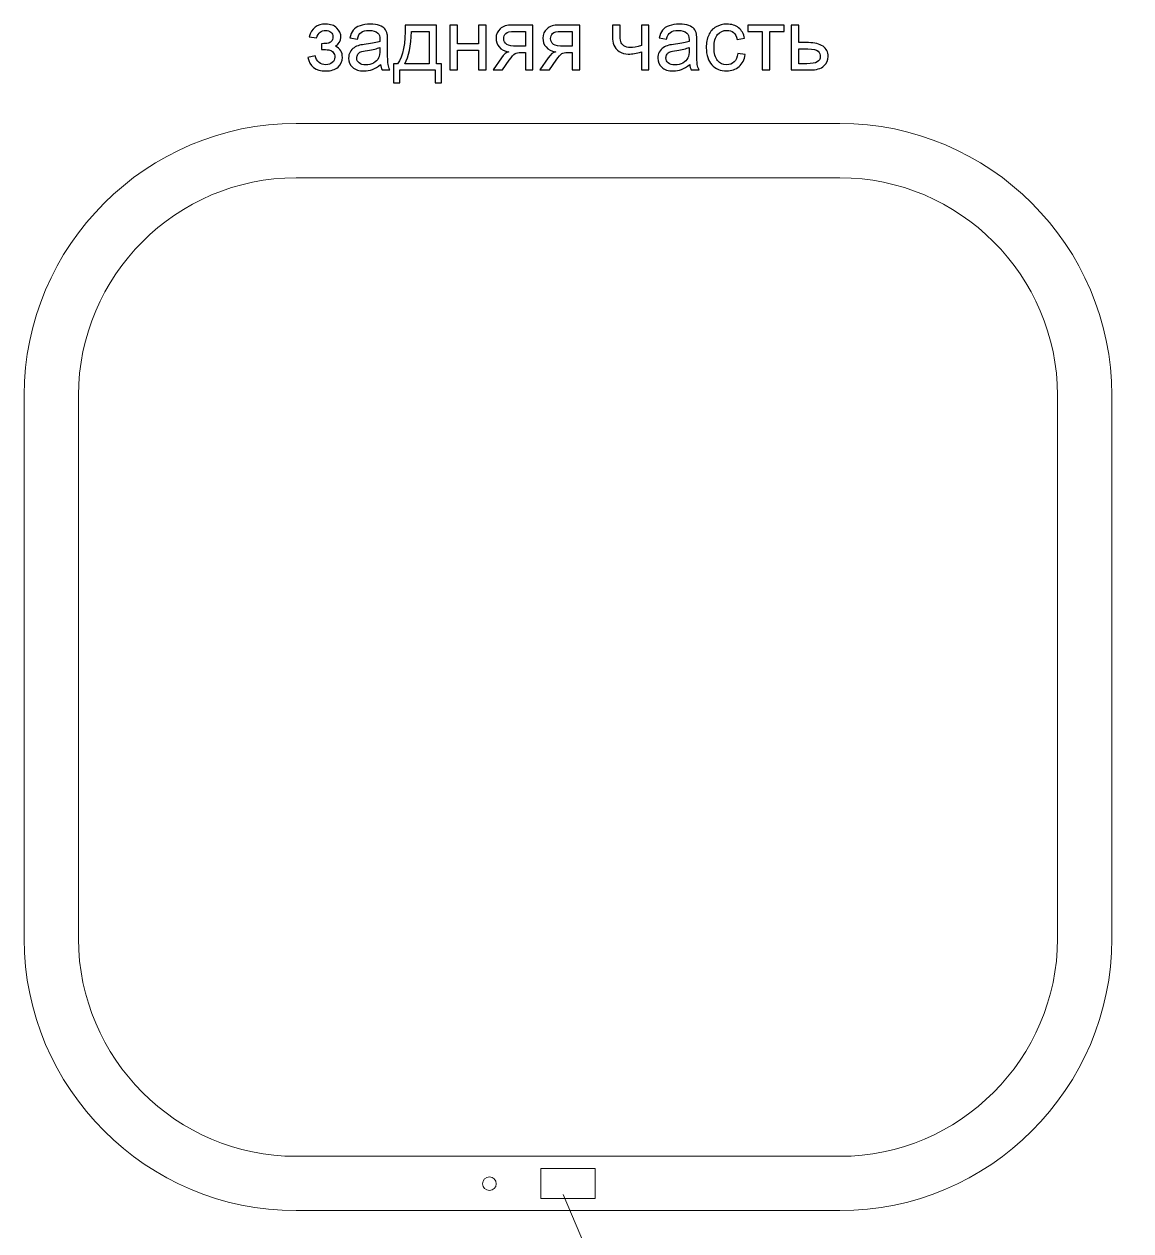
# Model space of a CAD drawing. Header units: centimetres. Extents: x -62 to 62, y -37 to 37.
# Drawn here: x -62.25 to -21.55, y -6.94 to 37.45 of the extents above; entities that cross this region are included whole.
import ezdxf

# ---------------------------------------------------------------- set-up
doc = ezdxf.new("R2010")
doc.units = ezdxf.units.CM
doc.header["$MEASUREMENT"] = 0
doc.layers.add('layer 1', color=7, linetype='Continuous')

msp = doc.modelspace()

# ---------------------------------------------------------------- linework, layer by layer
at = {"layer": 'layer 1', "color": 250}
for points, knots in [([(-51.31251, 36.51567), (-51.31251, 36.51567), (-51.31251, 36.73521), (-51.31251, 36.73521), (-51.31251, 36.73521), (-51.19478, 36.73627), (-51.11417, 36.74105), (-51.07175, 36.749), (-51.07175, 36.749), (-51.0288, 36.75749), (-50.98796, 36.78188), (-50.94978, 36.82324), (-50.94978, 36.82324), (-50.9116, 36.86461), (-50.89251, 36.91605), (-50.89251, 36.97809), (-50.89251, 36.97809), (-50.89251, 37.05286), (-50.91743, 37.11332), (-50.96781, 37.15786), (-50.96781, 37.15786), (-51.01819, 37.20294), (-51.08289, 37.22521), (-51.16296, 37.22521), (-51.16296, 37.22521), (-51.32046, 37.22521), (-51.43076, 37.13294), (-51.49387, 36.94839), (-51.49387, 36.94839), (-51.49387, 36.94839), (-51.76114, 36.99294), (-51.76114, 36.99294), (-51.76114, 36.99294), (-51.67841, 37.30051), (-51.47796, 37.4543), (-51.16084, 37.4543), (-51.16084, 37.4543), (-50.98478, 37.4543), (-50.8469, 37.40657), (-50.74668, 37.31059), (-50.74668, 37.31059), (-50.64645, 37.2146), (-50.5966, 37.10006), (-50.5966, 36.96695), (-50.5966, 36.96695), (-50.5966, 36.83279), (-50.66183, 36.72567), (-50.79175, 36.64665), (-50.79175, 36.64665), (-50.7085, 36.60211), (-50.64645, 36.54537), (-50.60456, 36.47643), (-50.60456, 36.47643), (-50.56319, 36.40749), (-50.54251, 36.32582), (-50.54251, 36.23143), (-50.54251, 36.23143), (-50.54251, 36.08348), (-50.5966, 35.96363), (-50.70425, 35.87136), (-50.70425, 35.87136), (-50.81243, 35.77909), (-50.96304, 35.73295), (-51.15713, 35.73295), (-51.15713, 35.73295), (-51.53364, 35.73295), (-51.75212, 35.89946), (-51.81205, 36.23249), (-51.81205, 36.23249), (-51.81205, 36.23249), (-51.54796, 36.28976), (-51.54796, 36.28976), (-51.54796, 36.28976), (-51.5241, 36.18476), (-51.47584, 36.1031), (-51.40266, 36.0453), (-51.40266, 36.0453), (-51.32948, 35.98749), (-51.24622, 35.95886), (-51.15183, 35.95886), (-51.15183, 35.95886), (-51.05743, 35.95886), (-50.97895, 35.98537), (-50.91637, 36.03893), (-50.91637, 36.03893), (-50.8538, 36.09196), (-50.82251, 36.15984), (-50.82251, 36.24257), (-50.82251, 36.24257), (-50.82251, 36.30673), (-50.84213, 36.36241), (-50.88137, 36.41014), (-50.88137, 36.41014), (-50.92062, 36.45787), (-50.96251, 36.48756), (-51.00705, 36.49923), (-51.00705, 36.49923), (-51.0516, 36.51143), (-51.1322, 36.51726), (-51.24887, 36.51726), (-51.24887, 36.51726), (-51.25842, 36.51726), (-51.27963, 36.51673), (-51.31251, 36.51567)], [0, 0, 0, 0, 0.03703704, 0.03703704, 0.03703704, 0.03703704, 0.07407407, 0.07407407, 0.07407407, 0.07407407, 0.11111111, 0.11111111, 0.11111111, 0.11111111, 0.14814815, 0.14814815, 0.14814815, 0.14814815, 0.18518519, 0.18518519, 0.18518519, 0.18518519, 0.22222222, 0.22222222, 0.22222222, 0.22222222, 0.25925926, 0.25925926, 0.25925926, 0.25925926, 0.2962963, 0.2962963, 0.2962963, 0.2962963, 0.33333333, 0.33333333, 0.33333333, 0.33333333, 0.37037037, 0.37037037, 0.37037037, 0.37037037, 0.40740741, 0.40740741, 0.40740741, 0.40740741, 0.44444444, 0.44444444, 0.44444444, 0.44444444, 0.48148148, 0.48148148, 0.48148148, 0.48148148, 0.51851852, 0.51851852, 0.51851852, 0.51851852, 0.55555556, 0.55555556, 0.55555556, 0.55555556, 0.59259259, 0.59259259, 0.59259259, 0.59259259, 0.62962963, 0.62962963, 0.62962963, 0.62962963, 0.66666667, 0.66666667, 0.66666667, 0.66666667, 0.7037037, 0.7037037, 0.7037037, 0.7037037, 0.74074074, 0.74074074, 0.74074074, 0.74074074, 0.77777778, 0.77777778, 0.77777778, 0.77777778, 0.81481481, 0.81481481, 0.81481481, 0.81481481, 0.85185185, 0.85185185, 0.85185185, 0.85185185, 0.88888889, 0.88888889, 0.88888889, 0.88888889, 0.92592593, 0.92592593, 0.92592593, 0.92592593, 1, 1, 1, 1]), ([(-49.14094, 35.97477), (-49.24487, 35.88621), (-49.3451, 35.82416), (-49.44108, 35.78757), (-49.44108, 35.78757), (-49.53707, 35.75098), (-49.63995, 35.73295), (-49.75025, 35.73295), (-49.75025, 35.73295), (-49.93161, 35.73295), (-50.07108, 35.77697), (-50.16865, 35.86552), (-50.16865, 35.86552), (-50.26623, 35.95355), (-50.31502, 36.06651), (-50.31502, 36.20386), (-50.31502, 36.20386), (-50.31502, 36.28446), (-50.29646, 36.35817), (-50.25986, 36.42499), (-50.25986, 36.42499), (-50.22274, 36.49181), (-50.17449, 36.54484), (-50.11509, 36.58514), (-50.11509, 36.58514), (-50.05517, 36.62544), (-49.98835, 36.6562), (-49.91358, 36.67688), (-49.91358, 36.67688), (-49.85843, 36.6912), (-49.77517, 36.70499), (-49.66434, 36.71877), (-49.66434, 36.71877), (-49.43843, 36.74529), (-49.27139, 36.77764), (-49.1648, 36.81476), (-49.1648, 36.81476), (-49.16374, 36.85294), (-49.16321, 36.87733), (-49.16321, 36.88741), (-49.16321, 36.88741), (-49.16321, 37.00089), (-49.18972, 37.08097), (-49.24275, 37.12763), (-49.24275, 37.12763), (-49.31434, 37.19074), (-49.42093, 37.22203), (-49.56199, 37.22203), (-49.56199, 37.22203), (-49.69404, 37.22203), (-49.79161, 37.19869), (-49.85419, 37.15256), (-49.85419, 37.15256), (-49.91729, 37.10642), (-49.96343, 37.02476), (-49.99365, 36.90703), (-49.99365, 36.90703), (-49.99365, 36.90703), (-50.26729, 36.94521), (-50.26729, 36.94521), (-50.26729, 36.94521), (-50.24236, 37.06241), (-50.20153, 37.15733), (-50.14426, 37.22945), (-50.14426, 37.22945), (-50.08699, 37.30157), (-50.00426, 37.35672), (-49.89608, 37.39597), (-49.89608, 37.39597), (-49.78843, 37.43468), (-49.66275, 37.4543), (-49.52063, 37.4543), (-49.52063, 37.4543), (-49.37957, 37.4543), (-49.26449, 37.43786), (-49.17593, 37.40445), (-49.17593, 37.40445), (-49.08791, 37.37104), (-49.02268, 37.32968), (-48.98132, 37.2793), (-48.98132, 37.2793), (-48.93995, 37.22892), (-48.91079, 37.16529), (-48.89382, 37.08839), (-48.89382, 37.08839), (-48.8848, 37.04067), (-48.88003, 36.95476), (-48.88003, 36.8312), (-48.88003, 36.8312), (-48.88003, 36.8312), (-48.88003, 36.45999), (-48.88003, 36.45999), (-48.88003, 36.45999), (-48.88003, 36.20067), (-48.87419, 36.03681), (-48.86253, 35.96734), (-48.86253, 35.96734), (-48.85139, 35.89787), (-48.82806, 35.83159), (-48.79412, 35.76795), (-48.79412, 35.76795), (-48.79412, 35.76795), (-49.08684, 35.76795), (-49.08684, 35.76795), (-49.08684, 35.76795), (-49.11495, 35.82681), (-49.13298, 35.89575), (-49.14094, 35.97477)], [0, 0, 0, 0, 0.03571429, 0.03571429, 0.03571429, 0.03571429, 0.07142857, 0.07142857, 0.07142857, 0.07142857, 0.10714286, 0.10714286, 0.10714286, 0.10714286, 0.14285714, 0.14285714, 0.14285714, 0.14285714, 0.17857143, 0.17857143, 0.17857143, 0.17857143, 0.21428571, 0.21428571, 0.21428571, 0.21428571, 0.25, 0.25, 0.25, 0.25, 0.28571429, 0.28571429, 0.28571429, 0.28571429, 0.32142857, 0.32142857, 0.32142857, 0.32142857, 0.35714286, 0.35714286, 0.35714286, 0.35714286, 0.39285714, 0.39285714, 0.39285714, 0.39285714, 0.42857143, 0.42857143, 0.42857143, 0.42857143, 0.46428571, 0.46428571, 0.46428571, 0.46428571, 0.5, 0.5, 0.5, 0.5, 0.53571429, 0.53571429, 0.53571429, 0.53571429, 0.57142857, 0.57142857, 0.57142857, 0.57142857, 0.60714286, 0.60714286, 0.60714286, 0.60714286, 0.64285714, 0.64285714, 0.64285714, 0.64285714, 0.67857143, 0.67857143, 0.67857143, 0.67857143, 0.71428571, 0.71428571, 0.71428571, 0.71428571, 0.75, 0.75, 0.75, 0.75, 0.78571429, 0.78571429, 0.78571429, 0.78571429, 0.82142857, 0.82142857, 0.82142857, 0.82142857, 0.85714286, 0.85714286, 0.85714286, 0.85714286, 0.89285714, 0.89285714, 0.89285714, 0.89285714, 0.92857143, 0.92857143, 0.92857143, 0.92857143, 1, 1, 1, 1]), ([(-48.23041, 37.4193), (-48.23041, 37.4193), (-47.0786, 37.4193), (-47.0786, 37.4193), (-47.0786, 37.4193), (-47.0786, 37.4193), (-47.0786, 35.99704), (-47.0786, 35.99704), (-47.0786, 35.99704), (-47.0786, 35.99704), (-46.90042, 35.99704), (-46.90042, 35.99704), (-46.90042, 35.99704), (-46.90042, 35.99704), (-46.90042, 35.30023), (-46.90042, 35.30023), (-46.90042, 35.30023), (-46.90042, 35.30023), (-47.12951, 35.30023), (-47.12951, 35.30023), (-47.12951, 35.30023), (-47.12951, 35.30023), (-47.12951, 35.76795), (-47.12951, 35.76795), (-47.12951, 35.76795), (-47.12951, 35.76795), (-48.43086, 35.76795), (-48.43086, 35.76795), (-48.43086, 35.76795), (-48.43086, 35.76795), (-48.43086, 35.30023), (-48.43086, 35.30023), (-48.43086, 35.30023), (-48.43086, 35.30023), (-48.65995, 35.30023), (-48.65995, 35.30023), (-48.65995, 35.30023), (-48.65995, 35.30023), (-48.65995, 35.99704), (-48.65995, 35.99704), (-48.65995, 35.99704), (-48.65995, 35.99704), (-48.51359, 35.99704), (-48.51359, 35.99704), (-48.51359, 35.99704), (-48.31632, 36.26484), (-48.22192, 36.73893), (-48.23041, 37.4193)], [0, 0, 0, 0, 0.07692308, 0.07692308, 0.07692308, 0.07692308, 0.15384615, 0.15384615, 0.15384615, 0.15384615, 0.23076923, 0.23076923, 0.23076923, 0.23076923, 0.30769231, 0.30769231, 0.30769231, 0.30769231, 0.38461538, 0.38461538, 0.38461538, 0.38461538, 0.46153846, 0.46153846, 0.46153846, 0.46153846, 0.53846154, 0.53846154, 0.53846154, 0.53846154, 0.61538462, 0.61538462, 0.61538462, 0.61538462, 0.69230769, 0.69230769, 0.69230769, 0.69230769, 0.76923077, 0.76923077, 0.76923077, 0.76923077, 0.84615385, 0.84615385, 0.84615385, 0.84615385, 1, 1, 1, 1]), ([(-46.59338, 37.4193), (-46.59338, 37.4193), (-46.31338, 37.4193), (-46.31338, 37.4193), (-46.31338, 37.4193), (-46.31338, 37.4193), (-46.31338, 36.73203), (-46.31338, 36.73203), (-46.31338, 36.73203), (-46.31338, 36.73203), (-45.53703, 36.73203), (-45.53703, 36.73203), (-45.53703, 36.73203), (-45.53703, 36.73203), (-45.53703, 37.4193), (-45.53703, 37.4193), (-45.53703, 37.4193), (-45.53703, 37.4193), (-45.25703, 37.4193), (-45.25703, 37.4193), (-45.25703, 37.4193), (-45.25703, 37.4193), (-45.25703, 35.76795), (-45.25703, 35.76795), (-45.25703, 35.76795), (-45.25703, 35.76795), (-45.53703, 35.76795), (-45.53703, 35.76795), (-45.53703, 35.76795), (-45.53703, 35.76795), (-45.53703, 36.49976), (-45.53703, 36.49976), (-45.53703, 36.49976), (-45.53703, 36.49976), (-46.31338, 36.49976), (-46.31338, 36.49976), (-46.31338, 36.49976), (-46.31338, 36.49976), (-46.31338, 35.76795), (-46.31338, 35.76795), (-46.31338, 35.76795), (-46.31338, 35.76795), (-46.59338, 35.76795), (-46.59338, 35.76795), (-46.59338, 35.76795), (-46.59338, 35.76795), (-46.59338, 37.4193), (-46.59338, 37.4193)], [0, 0, 0, 0, 0.07692308, 0.07692308, 0.07692308, 0.07692308, 0.15384615, 0.15384615, 0.15384615, 0.15384615, 0.23076923, 0.23076923, 0.23076923, 0.23076923, 0.30769231, 0.30769231, 0.30769231, 0.30769231, 0.38461538, 0.38461538, 0.38461538, 0.38461538, 0.46153846, 0.46153846, 0.46153846, 0.46153846, 0.53846154, 0.53846154, 0.53846154, 0.53846154, 0.61538462, 0.61538462, 0.61538462, 0.61538462, 0.69230769, 0.69230769, 0.69230769, 0.69230769, 0.76923077, 0.76923077, 0.76923077, 0.76923077, 0.84615385, 0.84615385, 0.84615385, 0.84615385, 1, 1, 1, 1]), ([(-43.53515, 37.4193), (-43.53515, 37.4193), (-43.53515, 35.76795), (-43.53515, 35.76795), (-43.53515, 35.76795), (-43.53515, 35.76795), (-43.81515, 35.76795), (-43.81515, 35.76795), (-43.81515, 35.76795), (-43.81515, 35.76795), (-43.81515, 36.41067), (-43.81515, 36.41067), (-43.81515, 36.41067), (-43.81515, 36.41067), (-43.97636, 36.41067), (-43.97636, 36.41067), (-43.97636, 36.41067), (-44.07446, 36.41067), (-44.14764, 36.39794), (-44.1959, 36.37196), (-44.1959, 36.37196), (-44.24416, 36.34598), (-44.31469, 36.26484), (-44.40749, 36.12749), (-44.40749, 36.12749), (-44.40749, 36.12749), (-44.65355, 35.76795), (-44.65355, 35.76795), (-44.65355, 35.76795), (-44.65355, 35.76795), (-45.00036, 35.76795), (-45.00036, 35.76795), (-45.00036, 35.76795), (-45.00036, 35.76795), (-44.69809, 36.21128), (-44.69809, 36.21128), (-44.69809, 36.21128), (-44.60582, 36.34704), (-44.51355, 36.4234), (-44.42181, 36.4409), (-44.42181, 36.4409), (-44.58143, 36.46264), (-44.70022, 36.52044), (-44.77764, 36.61378), (-44.77764, 36.61378), (-44.85506, 36.70711), (-44.89377, 36.81476), (-44.89377, 36.9362), (-44.89377, 36.9362), (-44.89377, 37.07991), (-44.8434, 37.19604), (-44.74211, 37.28513), (-44.74211, 37.28513), (-44.64082, 37.37475), (-44.49393, 37.4193), (-44.30196, 37.4193), (-44.30196, 37.4193), (-44.30196, 37.4193), (-43.53515, 37.4193), (-43.53515, 37.4193)], [0, 0, 0, 0, 0.0625, 0.0625, 0.0625, 0.0625, 0.125, 0.125, 0.125, 0.125, 0.1875, 0.1875, 0.1875, 0.1875, 0.25, 0.25, 0.25, 0.25, 0.3125, 0.3125, 0.3125, 0.3125, 0.375, 0.375, 0.375, 0.375, 0.4375, 0.4375, 0.4375, 0.4375, 0.5, 0.5, 0.5, 0.5, 0.5625, 0.5625, 0.5625, 0.5625, 0.625, 0.625, 0.625, 0.625, 0.6875, 0.6875, 0.6875, 0.6875, 0.75, 0.75, 0.75, 0.75, 0.8125, 0.8125, 0.8125, 0.8125, 0.875, 0.875, 0.875, 0.875, 1, 1, 1, 1]), ([(-41.81221, 37.4193), (-41.81221, 37.4193), (-41.81221, 35.76795), (-41.81221, 35.76795), (-41.81221, 35.76795), (-41.81221, 35.76795), (-42.09221, 35.76795), (-42.09221, 35.76795), (-42.09221, 35.76795), (-42.09221, 35.76795), (-42.09221, 36.41067), (-42.09221, 36.41067), (-42.09221, 36.41067), (-42.09221, 36.41067), (-42.25342, 36.41067), (-42.25342, 36.41067), (-42.25342, 36.41067), (-42.35152, 36.41067), (-42.4247, 36.39794), (-42.47296, 36.37196), (-42.47296, 36.37196), (-42.52122, 36.34598), (-42.59175, 36.26484), (-42.68455, 36.12749), (-42.68455, 36.12749), (-42.68455, 36.12749), (-42.93061, 35.76795), (-42.93061, 35.76795), (-42.93061, 35.76795), (-42.93061, 35.76795), (-43.27742, 35.76795), (-43.27742, 35.76795), (-43.27742, 35.76795), (-43.27742, 35.76795), (-42.97515, 36.21128), (-42.97515, 36.21128), (-42.97515, 36.21128), (-42.88288, 36.34704), (-42.79061, 36.4234), (-42.69887, 36.4409), (-42.69887, 36.4409), (-42.85849, 36.46264), (-42.97728, 36.52044), (-43.0547, 36.61378), (-43.0547, 36.61378), (-43.13212, 36.70711), (-43.17083, 36.81476), (-43.17083, 36.9362), (-43.17083, 36.9362), (-43.17083, 37.07991), (-43.12046, 37.19604), (-43.01917, 37.28513), (-43.01917, 37.28513), (-42.91788, 37.37475), (-42.77099, 37.4193), (-42.57902, 37.4193), (-42.57902, 37.4193), (-42.57902, 37.4193), (-41.81221, 37.4193), (-41.81221, 37.4193)], [0, 0, 0, 0, 0.0625, 0.0625, 0.0625, 0.0625, 0.125, 0.125, 0.125, 0.125, 0.1875, 0.1875, 0.1875, 0.1875, 0.25, 0.25, 0.25, 0.25, 0.3125, 0.3125, 0.3125, 0.3125, 0.375, 0.375, 0.375, 0.375, 0.4375, 0.4375, 0.4375, 0.4375, 0.5, 0.5, 0.5, 0.5, 0.5625, 0.5625, 0.5625, 0.5625, 0.625, 0.625, 0.625, 0.625, 0.6875, 0.6875, 0.6875, 0.6875, 0.75, 0.75, 0.75, 0.75, 0.8125, 0.8125, 0.8125, 0.8125, 0.875, 0.875, 0.875, 0.875, 1, 1, 1, 1]), ([(-40.61161, 37.4193), (-40.61161, 37.4193), (-40.33161, 37.4193), (-40.33161, 37.4193), (-40.33161, 37.4193), (-40.33161, 37.4193), (-40.33161, 37.10748), (-40.33161, 37.10748), (-40.33161, 37.10748), (-40.33161, 36.97279), (-40.32366, 36.87521), (-40.30722, 36.81476), (-40.30722, 36.81476), (-40.29131, 36.7543), (-40.2526, 36.70128), (-40.19108, 36.6562), (-40.19108, 36.6562), (-40.1301, 36.61112), (-40.05321, 36.58885), (-39.9604, 36.58885), (-39.9604, 36.58885), (-39.85434, 36.58885), (-39.71753, 36.61696), (-39.54889, 36.67264), (-39.54889, 36.67264), (-39.54889, 36.67264), (-39.54889, 37.4193), (-39.54889, 37.4193), (-39.54889, 37.4193), (-39.54889, 37.4193), (-39.2689, 37.4193), (-39.2689, 37.4193), (-39.2689, 37.4193), (-39.2689, 37.4193), (-39.2689, 35.76795), (-39.2689, 35.76795), (-39.2689, 35.76795), (-39.2689, 35.76795), (-39.54889, 35.76795), (-39.54889, 35.76795), (-39.54889, 35.76795), (-39.54889, 35.76795), (-39.54889, 36.43454), (-39.54889, 36.43454), (-39.54889, 36.43454), (-39.72124, 36.38044), (-39.88245, 36.3534), (-40.03199, 36.3534), (-40.03199, 36.3534), (-40.15768, 36.3534), (-40.26851, 36.38522), (-40.36449, 36.44885), (-40.36449, 36.44885), (-40.46048, 36.51249), (-40.5257, 36.59044), (-40.56017, 36.68271), (-40.56017, 36.68271), (-40.59464, 36.77499), (-40.61161, 36.87627), (-40.61161, 36.98711), (-40.61161, 36.98711), (-40.61161, 36.98711), (-40.61161, 37.4193), (-40.61161, 37.4193)], [0, 0, 0, 0, 0.05882353, 0.05882353, 0.05882353, 0.05882353, 0.11764706, 0.11764706, 0.11764706, 0.11764706, 0.17647059, 0.17647059, 0.17647059, 0.17647059, 0.23529412, 0.23529412, 0.23529412, 0.23529412, 0.29411765, 0.29411765, 0.29411765, 0.29411765, 0.35294118, 0.35294118, 0.35294118, 0.35294118, 0.41176471, 0.41176471, 0.41176471, 0.41176471, 0.47058824, 0.47058824, 0.47058824, 0.47058824, 0.52941176, 0.52941176, 0.52941176, 0.52941176, 0.58823529, 0.58823529, 0.58823529, 0.58823529, 0.64705882, 0.64705882, 0.64705882, 0.64705882, 0.70588235, 0.70588235, 0.70588235, 0.70588235, 0.76470588, 0.76470588, 0.76470588, 0.76470588, 0.82352941, 0.82352941, 0.82352941, 0.82352941, 0.88235294, 0.88235294, 0.88235294, 0.88235294, 1, 1, 1, 1]), ([(-37.77028, 35.97477), (-37.87421, 35.88621), (-37.97444, 35.82416), (-38.07042, 35.78757), (-38.07042, 35.78757), (-38.16641, 35.75098), (-38.26929, 35.73295), (-38.37959, 35.73295), (-38.37959, 35.73295), (-38.56095, 35.73295), (-38.70042, 35.77697), (-38.79799, 35.86552), (-38.79799, 35.86552), (-38.89557, 35.95355), (-38.94436, 36.06651), (-38.94436, 36.20386), (-38.94436, 36.20386), (-38.94436, 36.28446), (-38.9258, 36.35817), (-38.8892, 36.42499), (-38.8892, 36.42499), (-38.85208, 36.49181), (-38.80383, 36.54484), (-38.74443, 36.58514), (-38.74443, 36.58514), (-38.68451, 36.62544), (-38.61769, 36.6562), (-38.54292, 36.67688), (-38.54292, 36.67688), (-38.48777, 36.6912), (-38.40451, 36.70499), (-38.29368, 36.71877), (-38.29368, 36.71877), (-38.06777, 36.74529), (-37.90073, 36.77764), (-37.79414, 36.81476), (-37.79414, 36.81476), (-37.79308, 36.85294), (-37.79255, 36.87733), (-37.79255, 36.88741), (-37.79255, 36.88741), (-37.79255, 37.00089), (-37.81906, 37.08097), (-37.87209, 37.12763), (-37.87209, 37.12763), (-37.94368, 37.19074), (-38.05027, 37.22203), (-38.19133, 37.22203), (-38.19133, 37.22203), (-38.32338, 37.22203), (-38.42095, 37.19869), (-38.48353, 37.15256), (-38.48353, 37.15256), (-38.54663, 37.10642), (-38.59277, 37.02476), (-38.62299, 36.90703), (-38.62299, 36.90703), (-38.62299, 36.90703), (-38.89663, 36.94521), (-38.89663, 36.94521), (-38.89663, 36.94521), (-38.8717, 37.06241), (-38.83087, 37.15733), (-38.7736, 37.22945), (-38.7736, 37.22945), (-38.71633, 37.30157), (-38.6336, 37.35672), (-38.52542, 37.39597), (-38.52542, 37.39597), (-38.41777, 37.43468), (-38.29209, 37.4543), (-38.14997, 37.4543), (-38.14997, 37.4543), (-38.00891, 37.4543), (-37.89383, 37.43786), (-37.80527, 37.40445), (-37.80527, 37.40445), (-37.71725, 37.37104), (-37.65202, 37.32968), (-37.61066, 37.2793), (-37.61066, 37.2793), (-37.56929, 37.22892), (-37.54013, 37.16529), (-37.52316, 37.08839), (-37.52316, 37.08839), (-37.51414, 37.04067), (-37.50937, 36.95476), (-37.50937, 36.8312), (-37.50937, 36.8312), (-37.50937, 36.8312), (-37.50937, 36.45999), (-37.50937, 36.45999), (-37.50937, 36.45999), (-37.50937, 36.20067), (-37.50353, 36.03681), (-37.49187, 35.96734), (-37.49187, 35.96734), (-37.48073, 35.89787), (-37.4574, 35.83159), (-37.42346, 35.76795), (-37.42346, 35.76795), (-37.42346, 35.76795), (-37.71618, 35.76795), (-37.71618, 35.76795), (-37.71618, 35.76795), (-37.74429, 35.82681), (-37.76232, 35.89575), (-37.77028, 35.97477)], [0, 0, 0, 0, 0.03571429, 0.03571429, 0.03571429, 0.03571429, 0.07142857, 0.07142857, 0.07142857, 0.07142857, 0.10714286, 0.10714286, 0.10714286, 0.10714286, 0.14285714, 0.14285714, 0.14285714, 0.14285714, 0.17857143, 0.17857143, 0.17857143, 0.17857143, 0.21428571, 0.21428571, 0.21428571, 0.21428571, 0.25, 0.25, 0.25, 0.25, 0.28571429, 0.28571429, 0.28571429, 0.28571429, 0.32142857, 0.32142857, 0.32142857, 0.32142857, 0.35714286, 0.35714286, 0.35714286, 0.35714286, 0.39285714, 0.39285714, 0.39285714, 0.39285714, 0.42857143, 0.42857143, 0.42857143, 0.42857143, 0.46428571, 0.46428571, 0.46428571, 0.46428571, 0.5, 0.5, 0.5, 0.5, 0.53571429, 0.53571429, 0.53571429, 0.53571429, 0.57142857, 0.57142857, 0.57142857, 0.57142857, 0.60714286, 0.60714286, 0.60714286, 0.60714286, 0.64285714, 0.64285714, 0.64285714, 0.64285714, 0.67857143, 0.67857143, 0.67857143, 0.67857143, 0.71428571, 0.71428571, 0.71428571, 0.71428571, 0.75, 0.75, 0.75, 0.75, 0.78571429, 0.78571429, 0.78571429, 0.78571429, 0.82142857, 0.82142857, 0.82142857, 0.82142857, 0.85714286, 0.85714286, 0.85714286, 0.85714286, 0.89285714, 0.89285714, 0.89285714, 0.89285714, 0.92857143, 0.92857143, 0.92857143, 0.92857143, 1, 1, 1, 1]), ([(-36.00067, 36.37249), (-36.00067, 36.37249), (-35.72703, 36.33431), (-35.72703, 36.33431), (-35.72703, 36.33431), (-35.75726, 36.14605), (-35.83362, 35.99916), (-35.95718, 35.89257), (-35.95718, 35.89257), (-36.08074, 35.78598), (-36.23294, 35.73295), (-36.41271, 35.73295), (-36.41271, 35.73295), (-36.63808, 35.73295), (-36.81945, 35.80666), (-36.95626, 35.95408), (-36.95626, 35.95408), (-37.09361, 36.10151), (-37.16202, 36.31257), (-37.16202, 36.58726), (-37.16202, 36.58726), (-37.16202, 36.76544), (-37.13232, 36.92082), (-37.07346, 37.05445), (-37.07346, 37.05445), (-37.0146, 37.18756), (-36.92498, 37.28779), (-36.80407, 37.35407), (-36.80407, 37.35407), (-36.68369, 37.42089), (-36.55271, 37.4543), (-36.41059, 37.4543), (-36.41059, 37.4543), (-36.23188, 37.4543), (-36.08498, 37.40922), (-35.9715, 37.31854), (-35.9715, 37.31854), (-35.85748, 37.22786), (-35.7843, 37.099), (-35.75249, 36.93249), (-35.75249, 36.93249), (-35.75249, 36.93249), (-36.02294, 36.89112), (-36.02294, 36.89112), (-36.02294, 36.89112), (-36.04892, 37.00195), (-36.09453, 37.08521), (-36.16082, 37.14142), (-36.16082, 37.14142), (-36.22657, 37.1971), (-36.30612, 37.22521), (-36.39945, 37.22521), (-36.39945, 37.22521), (-36.54051, 37.22521), (-36.65505, 37.17483), (-36.74361, 37.07407), (-36.74361, 37.07407), (-36.83164, 36.97279), (-36.87566, 36.8137), (-36.87566, 36.59522), (-36.87566, 36.59522), (-36.87566, 36.37355), (-36.83323, 36.21287), (-36.74839, 36.11264), (-36.74839, 36.11264), (-36.66301, 36.01242), (-36.55218, 35.96204), (-36.41589, 35.96204), (-36.41589, 35.96204), (-36.30559, 35.96204), (-36.21384, 35.99545), (-36.14066, 36.0628), (-36.14066, 36.0628), (-36.06695, 36.12961), (-36.02029, 36.23302), (-36.00067, 36.37249)], [0, 0, 0, 0, 0.05, 0.05, 0.05, 0.05, 0.1, 0.1, 0.1, 0.1, 0.15, 0.15, 0.15, 0.15, 0.2, 0.2, 0.2, 0.2, 0.25, 0.25, 0.25, 0.25, 0.3, 0.3, 0.3, 0.3, 0.35, 0.35, 0.35, 0.35, 0.4, 0.4, 0.4, 0.4, 0.45, 0.45, 0.45, 0.45, 0.5, 0.5, 0.5, 0.5, 0.55, 0.55, 0.55, 0.55, 0.6, 0.6, 0.6, 0.6, 0.65, 0.65, 0.65, 0.65, 0.7, 0.7, 0.7, 0.7, 0.75, 0.75, 0.75, 0.75, 0.8, 0.8, 0.8, 0.8, 0.85, 0.85, 0.85, 0.85, 0.9, 0.9, 0.9, 0.9, 1, 1, 1, 1]), ([(-35.63475, 37.4193), (-35.63475, 37.4193), (-34.2984, 37.4193), (-34.2984, 37.4193), (-34.2984, 37.4193), (-34.2984, 37.4193), (-34.2984, 37.18703), (-34.2984, 37.18703), (-34.2984, 37.18703), (-34.2984, 37.18703), (-34.82658, 37.18703), (-34.82658, 37.18703), (-34.82658, 37.18703), (-34.82658, 37.18703), (-34.82658, 35.76795), (-34.82658, 35.76795), (-34.82658, 35.76795), (-34.82658, 35.76795), (-35.10658, 35.76795), (-35.10658, 35.76795), (-35.10658, 35.76795), (-35.10658, 35.76795), (-35.10658, 37.18703), (-35.10658, 37.18703), (-35.10658, 37.18703), (-35.10658, 37.18703), (-35.63475, 37.18703), (-35.63475, 37.18703), (-35.63475, 37.18703), (-35.63475, 37.18703), (-35.63475, 37.4193), (-35.63475, 37.4193)], [0, 0, 0, 0, 0.11111111, 0.11111111, 0.11111111, 0.11111111, 0.22222222, 0.22222222, 0.22222222, 0.22222222, 0.33333333, 0.33333333, 0.33333333, 0.33333333, 0.44444444, 0.44444444, 0.44444444, 0.44444444, 0.55555556, 0.55555556, 0.55555556, 0.55555556, 0.66666667, 0.66666667, 0.66666667, 0.66666667, 0.77777778, 0.77777778, 0.77777778, 0.77777778, 1, 1, 1, 1]), ([(-34.0375, 37.4193), (-34.0375, 37.4193), (-33.7575, 37.4193), (-33.7575, 37.4193), (-33.7575, 37.4193), (-33.7575, 37.4193), (-33.7575, 36.7734), (-33.7575, 36.7734), (-33.7575, 36.7734), (-33.7575, 36.7734), (-33.40326, 36.7734), (-33.40326, 36.7734), (-33.40326, 36.7734), (-33.17205, 36.7734), (-32.9944, 36.72885), (-32.86925, 36.63923), (-32.86925, 36.63923), (-32.74463, 36.54961), (-32.68205, 36.42605), (-32.68205, 36.26855), (-32.68205, 36.26855), (-32.68205, 36.13067), (-32.73402, 36.01295), (-32.83849, 35.91484), (-32.83849, 35.91484), (-32.94243, 35.81674), (-33.10894, 35.76795), (-33.33803, 35.76795), (-33.33803, 35.76795), (-33.33803, 35.76795), (-34.0375, 35.76795), (-34.0375, 35.76795), (-34.0375, 35.76795), (-34.0375, 35.76795), (-34.0375, 37.4193), (-34.0375, 37.4193)], [0, 0, 0, 0, 0.1, 0.1, 0.1, 0.1, 0.2, 0.2, 0.2, 0.2, 0.3, 0.3, 0.3, 0.3, 0.4, 0.4, 0.4, 0.4, 0.5, 0.5, 0.5, 0.5, 0.6, 0.6, 0.6, 0.6, 0.7, 0.7, 0.7, 0.7, 0.8, 0.8, 0.8, 0.8, 1, 1, 1, 1]), ([(-47.99814, 37.18703), (-48.01882, 36.6509), (-48.10155, 36.25423), (-48.24632, 35.99704), (-48.24632, 35.99704), (-48.24632, 35.99704), (-47.3586, 35.99704), (-47.3586, 35.99704), (-47.3586, 35.99704), (-47.3586, 35.99704), (-47.3586, 37.18703), (-47.3586, 37.18703), (-47.3586, 37.18703), (-47.3586, 37.18703), (-47.99814, 37.18703), (-47.99814, 37.18703)], [0, 0, 0, 0, 0.2, 0.2, 0.2, 0.2, 0.4, 0.4, 0.4, 0.4, 0.6, 0.6, 0.6, 0.6, 1, 1, 1, 1]), ([(-43.81515, 37.18703), (-43.81515, 37.18703), (-44.21287, 37.18703), (-44.21287, 37.18703), (-44.21287, 37.18703), (-44.37938, 37.18703), (-44.48704, 37.16104), (-44.53529, 37.10907), (-44.53529, 37.10907), (-44.58355, 37.05711), (-44.60741, 36.99612), (-44.60741, 36.92665), (-44.60741, 36.92665), (-44.60741, 36.82802), (-44.57188, 36.75537), (-44.50082, 36.70923), (-44.50082, 36.70923), (-44.43029, 36.66309), (-44.30461, 36.63976), (-44.12431, 36.63976), (-44.12431, 36.63976), (-44.12431, 36.63976), (-43.81515, 36.63976), (-43.81515, 36.63976), (-43.81515, 36.63976), (-43.81515, 36.63976), (-43.81515, 37.18703), (-43.81515, 37.18703)], [0, 0, 0, 0, 0.125, 0.125, 0.125, 0.125, 0.25, 0.25, 0.25, 0.25, 0.375, 0.375, 0.375, 0.375, 0.5, 0.5, 0.5, 0.5, 0.625, 0.625, 0.625, 0.625, 0.75, 0.75, 0.75, 0.75, 1, 1, 1, 1]), ([(-42.09221, 37.18703), (-42.09221, 37.18703), (-42.48993, 37.18703), (-42.48993, 37.18703), (-42.48993, 37.18703), (-42.65644, 37.18703), (-42.7641, 37.16104), (-42.81235, 37.10907), (-42.81235, 37.10907), (-42.86061, 37.05711), (-42.88447, 36.99612), (-42.88447, 36.92665), (-42.88447, 36.92665), (-42.88447, 36.82802), (-42.84894, 36.75537), (-42.77788, 36.70923), (-42.77788, 36.70923), (-42.70735, 36.66309), (-42.58167, 36.63976), (-42.40137, 36.63976), (-42.40137, 36.63976), (-42.40137, 36.63976), (-42.09221, 36.63976), (-42.09221, 36.63976), (-42.09221, 36.63976), (-42.09221, 36.63976), (-42.09221, 37.18703), (-42.09221, 37.18703)], [0, 0, 0, 0, 0.125, 0.125, 0.125, 0.125, 0.25, 0.25, 0.25, 0.25, 0.375, 0.375, 0.375, 0.375, 0.5, 0.5, 0.5, 0.5, 0.625, 0.625, 0.625, 0.625, 0.75, 0.75, 0.75, 0.75, 1, 1, 1, 1]), ([(-49.16321, 36.59522), (-49.26502, 36.55385), (-49.41775, 36.51885), (-49.62139, 36.49022), (-49.62139, 36.49022), (-49.73699, 36.47378), (-49.81866, 36.45522), (-49.86638, 36.43454), (-49.86638, 36.43454), (-49.91411, 36.41385), (-49.9507, 36.38363), (-49.97669, 36.34438), (-49.97669, 36.34438), (-50.00267, 36.30461), (-50.01593, 36.2606), (-50.01593, 36.21181), (-50.01593, 36.21181), (-50.01593, 36.1381), (-49.98782, 36.07605), (-49.93108, 36.02674), (-49.93108, 36.02674), (-49.87434, 35.97742), (-49.79161, 35.95249), (-49.6829, 35.95249), (-49.6829, 35.95249), (-49.57525, 35.95249), (-49.47927, 35.97583), (-49.39495, 36.02302), (-49.39495, 36.02302), (-49.31116, 36.06969), (-49.24912, 36.13386), (-49.20987, 36.21499), (-49.20987, 36.21499), (-49.17965, 36.2781), (-49.1648, 36.3709), (-49.1648, 36.4934), (-49.1648, 36.4934), (-49.1648, 36.4934), (-49.16321, 36.59522), (-49.16321, 36.59522)], [0, 0, 0, 0, 0.09090909, 0.09090909, 0.09090909, 0.09090909, 0.18181818, 0.18181818, 0.18181818, 0.18181818, 0.27272727, 0.27272727, 0.27272727, 0.27272727, 0.36363636, 0.36363636, 0.36363636, 0.36363636, 0.45454545, 0.45454545, 0.45454545, 0.45454545, 0.54545455, 0.54545455, 0.54545455, 0.54545455, 0.63636364, 0.63636364, 0.63636364, 0.63636364, 0.72727273, 0.72727273, 0.72727273, 0.72727273, 0.81818182, 0.81818182, 0.81818182, 0.81818182, 1, 1, 1, 1]), ([(-37.79255, 36.59522), (-37.89436, 36.55385), (-38.04709, 36.51885), (-38.25073, 36.49022), (-38.25073, 36.49022), (-38.36633, 36.47378), (-38.448, 36.45522), (-38.49572, 36.43454), (-38.49572, 36.43454), (-38.54345, 36.41385), (-38.58004, 36.38363), (-38.60603, 36.34438), (-38.60603, 36.34438), (-38.63201, 36.30461), (-38.64527, 36.2606), (-38.64527, 36.21181), (-38.64527, 36.21181), (-38.64527, 36.1381), (-38.61716, 36.07605), (-38.56042, 36.02674), (-38.56042, 36.02674), (-38.50368, 35.97742), (-38.42095, 35.95249), (-38.31224, 35.95249), (-38.31224, 35.95249), (-38.20459, 35.95249), (-38.10861, 35.97583), (-38.02429, 36.02302), (-38.02429, 36.02302), (-37.9405, 36.06969), (-37.87846, 36.13386), (-37.83921, 36.21499), (-37.83921, 36.21499), (-37.80899, 36.2781), (-37.79414, 36.3709), (-37.79414, 36.4934), (-37.79414, 36.4934), (-37.79414, 36.4934), (-37.79255, 36.59522), (-37.79255, 36.59522)], [0, 0, 0, 0, 0.09090909, 0.09090909, 0.09090909, 0.09090909, 0.18181818, 0.18181818, 0.18181818, 0.18181818, 0.27272727, 0.27272727, 0.27272727, 0.27272727, 0.36363636, 0.36363636, 0.36363636, 0.36363636, 0.45454545, 0.45454545, 0.45454545, 0.45454545, 0.54545455, 0.54545455, 0.54545455, 0.54545455, 0.63636364, 0.63636364, 0.63636364, 0.63636364, 0.72727273, 0.72727273, 0.72727273, 0.72727273, 0.81818182, 0.81818182, 0.81818182, 0.81818182, 1, 1, 1, 1]), ([(-33.7575, 35.99704), (-33.7575, 35.99704), (-33.46265, 35.99704), (-33.46265, 35.99704), (-33.46265, 35.99704), (-33.285, 35.99704), (-33.15826, 36.01878), (-33.08243, 36.06227), (-33.08243, 36.06227), (-33.0066, 36.10575), (-32.96841, 36.17363), (-32.96841, 36.2659), (-32.96841, 36.2659), (-32.96841, 36.33749), (-32.99652, 36.40113), (-33.05273, 36.45734), (-33.05273, 36.45734), (-33.10894, 36.51302), (-33.23303, 36.54112), (-33.42553, 36.54112), (-33.42553, 36.54112), (-33.42553, 36.54112), (-33.7575, 36.54112), (-33.7575, 36.54112), (-33.7575, 36.54112), (-33.7575, 36.54112), (-33.7575, 35.99704), (-33.7575, 35.99704)], [0, 0, 0, 0, 0.125, 0.125, 0.125, 0.125, 0.25, 0.25, 0.25, 0.25, 0.375, 0.375, 0.375, 0.375, 0.5, 0.5, 0.5, 0.5, 0.625, 0.625, 0.625, 0.625, 0.75, 0.75, 0.75, 0.75, 1, 1, 1, 1])]:
    msp.add_open_spline(points, degree=3, knots=knots, dxfattribs=at)
at = {"layer": 'layer 1', "color": 250, "lineweight": 20}
for points, knots in [([(-32.24706, -6.19972), (-32.24706, -6.19972), (-52.24704, -6.19972), (-52.24704, -6.19972), (-52.24704, -6.19972), (-57.74705, -6.19972), (-62.24705, -1.69972), (-62.24705, 3.80029), (-62.24705, 3.80029), (-62.24705, 3.80029), (-62.24705, 23.80027), (-62.24705, 23.80027), (-62.24705, 23.80027), (-62.24705, 29.30028), (-57.74705, 33.80028), (-52.24704, 33.80028), (-52.24704, 33.80028), (-52.24704, 33.80028), (-32.24706, 33.80028), (-32.24706, 33.80028), (-32.24706, 33.80028), (-26.74705, 33.80028), (-22.24705, 29.30028), (-22.24705, 23.80027), (-22.24705, 23.80027), (-22.24705, 23.80027), (-22.24705, 3.80029), (-22.24705, 3.80029), (-22.24705, 3.80029), (-22.24705, -1.69972), (-26.74705, -6.19972), (-32.24706, -6.19972)], [0, 0, 0, 0, 0.11111111, 0.11111111, 0.11111111, 0.11111111, 0.22222222, 0.22222222, 0.22222222, 0.22222222, 0.33333333, 0.33333333, 0.33333333, 0.33333333, 0.44444444, 0.44444444, 0.44444444, 0.44444444, 0.55555556, 0.55555556, 0.55555556, 0.55555556, 0.66666667, 0.66666667, 0.66666667, 0.66666667, 0.77777778, 0.77777778, 0.77777778, 0.77777778, 1, 1, 1, 1]), ([(-32.24705, -4.19972), (-32.24705, -4.19972), (-52.24706, -4.19972), (-52.24706, -4.19972), (-52.24706, -4.19972), (-56.64706, -4.19972), (-60.24705, -0.59973), (-60.24705, 3.80027), (-60.24705, 3.80027), (-60.24705, 3.80027), (-60.24705, 23.80028), (-60.24705, 23.80028), (-60.24705, 23.80028), (-60.24705, 28.20028), (-56.64706, 31.80027), (-52.24706, 31.80027), (-52.24706, 31.80027), (-52.24706, 31.80027), (-32.24705, 31.80027), (-32.24705, 31.80027), (-32.24705, 31.80027), (-27.84705, 31.80027), (-24.24706, 28.20028), (-24.24706, 23.80028), (-24.24706, 23.80028), (-24.24706, 23.80028), (-24.24706, 3.80027), (-24.24706, 3.80027), (-24.24706, 3.80027), (-24.24706, -0.59973), (-27.84705, -4.19972), (-32.24705, -4.19972)], [0, 0, 0, 0, 0.11111111, 0.11111111, 0.11111111, 0.11111111, 0.22222222, 0.22222222, 0.22222222, 0.22222222, 0.33333333, 0.33333333, 0.33333333, 0.33333333, 0.44444444, 0.44444444, 0.44444444, 0.44444444, 0.55555556, 0.55555556, 0.55555556, 0.55555556, 0.66666667, 0.66666667, 0.66666667, 0.66666667, 0.77777778, 0.77777778, 0.77777778, 0.77777778, 1, 1, 1, 1]), ([(-43.24705, -5.75153), (-43.24705, -5.75153), (-43.24705, -4.65153), (-43.24705, -4.65153), (-43.24705, -4.65153), (-43.24705, -4.65153), (-41.24705, -4.65153), (-41.24705, -4.65153), (-41.24705, -4.65153), (-41.24705, -4.65153), (-41.24705, -5.75153), (-41.24705, -5.75153), (-41.24705, -5.75153), (-41.24705, -5.75153), (-43.24705, -5.75153), (-43.24705, -5.75153)], [0, 0, 0, 0, 0.2, 0.2, 0.2, 0.2, 0.4, 0.4, 0.4, 0.4, 0.6, 0.6, 0.6, 0.6, 1, 1, 1, 1]), ([(-45.13691, -4.95848), (-44.99884, -4.95848), (-44.88691, -5.07041), (-44.88691, -5.20848), (-44.88691, -5.20848), (-44.88691, -5.34655), (-44.99884, -5.45848), (-45.13691, -5.45848), (-45.13691, -5.45848), (-45.27498, -5.45848), (-45.38691, -5.34655), (-45.38691, -5.20848), (-45.38691, -5.20848), (-45.38691, -5.07041), (-45.27498, -4.95848), (-45.13691, -4.95848)], [0, 0, 0, 0, 0.2, 0.2, 0.2, 0.2, 0.4, 0.4, 0.4, 0.4, 0.6, 0.6, 0.6, 0.6, 1, 1, 1, 1]), ([(-42.427, -5.60676), (-42.427, -5.60676), (-39.4874, -12.55251), (-39.4874, -12.55251), (-39.4874, -12.55251), (-39.4874, -12.55251), (-6.2014, -12.55251), (-6.2014, -12.55251)], [0, 0, 0, 0, 0.33333333, 0.33333333, 0.33333333, 0.33333333, 1, 1, 1, 1]), ([(0.13361, -5.60676), (0.13361, -5.60676), (-2.80598, -12.55251), (-2.80598, -12.55251), (-2.80598, -12.55251), (-2.80598, -12.55251), (-36.09199, -12.55251), (-36.09199, -12.55251)], [0, 0, 0, 0, 0.33333333, 0.33333333, 0.33333333, 0.33333333, 1, 1, 1, 1])]:
    msp.add_open_spline(points, degree=3, knots=knots, dxfattribs=at)

doc.saveas('drawing.dxf')
